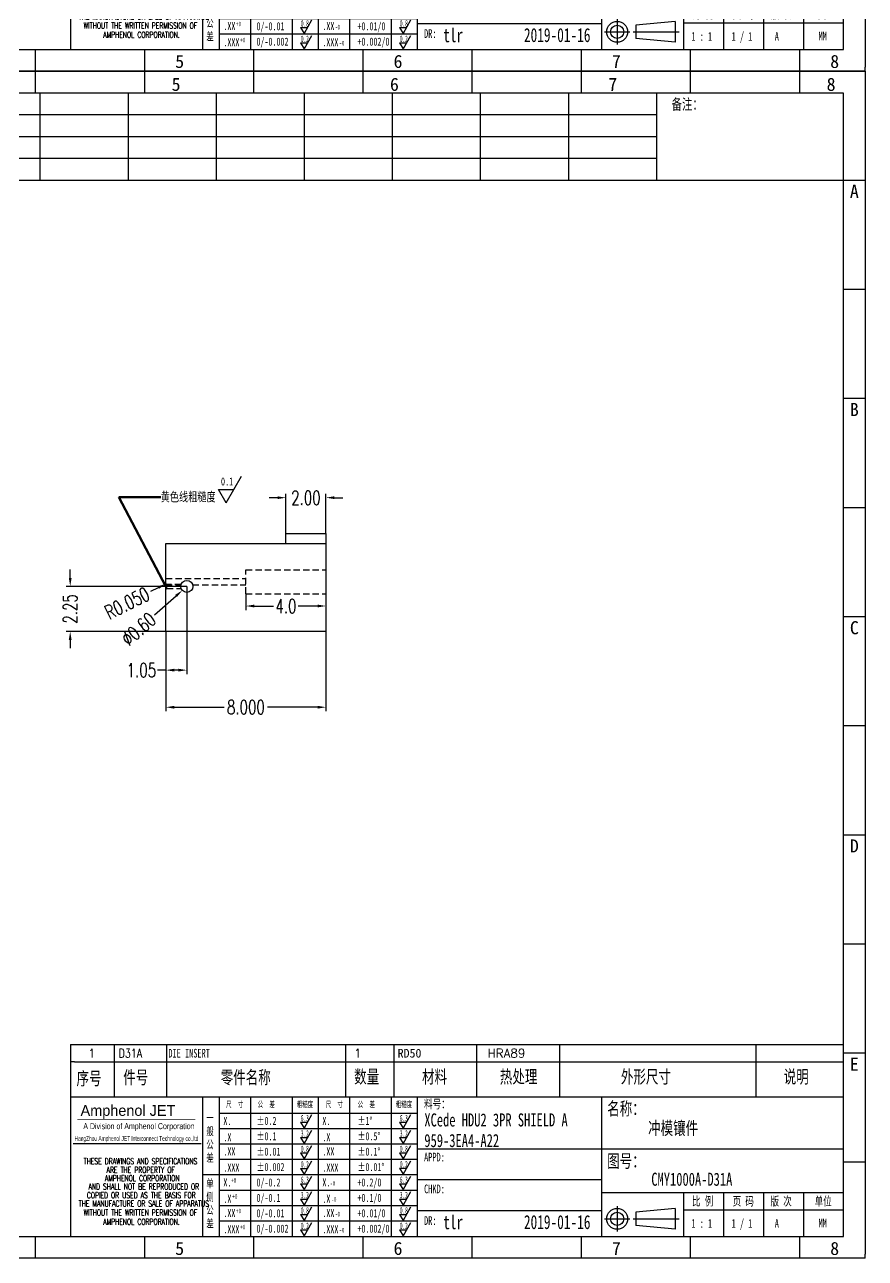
# Model space of a CAD drawing. Header units: millimetres. Extents: x -2852 to 5627, y -2271 to 1849.
# Drawn here: x -1426.2 to -1384.2, y -186.3 to -124.6 of the extents above; entities that cross this region are included whole.
import ezdxf
from ezdxf.enums import TextEntityAlignment as Align

# ---------------------------------------------------------------- set-up
doc = ezdxf.new("R2010")
doc.units = ezdxf.units.MM
doc.header["$PDSIZE"] = 3
doc.linetypes.add('DASHED2', pattern=[9.525, 6.35, -3.175])
for name, color, linetype in [('1', 7, 'Continuous'), ('11', 4, 'DASHED2'), ('41', 1, 'Continuous'), ('D03', 7, 'Continuous')]:
    doc.layers.add(name, color=color, linetype=linetype)
doc.styles.add('CH', font='仿宋_GB2312_0.ttf')
doc.styles.add('jet02', font='simplex.shx', dxfattribs={"width": 0.7})
doc.styles.add('SIMPLEX', font='SIMPLEX')
doc.styles.get("Standard").update_dxf_attribs({"font": '仿宋_GB2312_0.ttf', "width": 0.7})
doc.styles.add('TEXTSTYLE_1', font='TRIUMB.TTF')
doc.styles.add('TEXTSTYLE_2', font='TRIUM.TTF')
doc.styles.add('tk', font='', dxfattribs={"width": 0.7})
doc.styles.add('tk 2', font='仿宋_GB2312_0.ttf', dxfattribs={"width": 0.65})
doc.styles.add('tk 4', font='simplex.shx', dxfattribs={"width": 0.65, "bigfont": 'bigfont.shx'})
doc.styles.get('tk').set_extended_font_data('NSimSun')
doc.dimstyles.new('jet02', dxfattribs={"dimtxt": 3.5, "dimasz": 2.1, "dimexe": 1, "dimexo": 0, "dimgap": 0.5, "dimtad": 0, "dimtoh": 1, "dimdec": 3, "dimzin": 9, "dimdsep": 46, "dimtxsty": 'jet02', "dimcen": 0, "dimclrt": 256, "dimazin": 2, "dimtfac": 1, "dimtdec": 3, "dimtofl": 0, "dimtmove": 0, "dimatfit": 1, "dimfxl": 0, "dimarcsym": 0})

# ---------------------------------------------------------------- blocks, each defined once
blk = doc.blocks.new('A3-N')
at = {"layer": '1', "color": 1}
for p, q in [((0, 0), (0, 296.73)), ((0, 296.73), (420, 296.73)), ((21.82, 291.27), (21.82, 296.73)), ((49.09, 291.27), (49.09, 296.73)), ((76.36, 291.27), (76.36, 296.73)), ((103.64, 291.27), (103.64, 296.73)), ((103.64, 291.27), (103.64, 296.73)), ((103.64, 291.27), (103.64, 296.73)), ((130.91, 291.27), (130.91, 296.73)), ((158.18, 291.27), (158.18, 296.73)), ((185.45, 291.27), (185.45, 296.73)), ((212.73, 291.27), (212.73, 296.73)), ((240, 291.27), (240, 296.73)), ((267.27, 291.27), (267.27, 296.73)), ((294.55, 291.27), (294.55, 296.73)), ((321.82, 291.27), (321.82, 296.73)), ((349.09, 291.27), (349.09, 296.73)), ((376.36, 291.27), (376.36, 296.73)), ((403.64, 291.27), (403.64, 296.73)), ((420, 296.73), (420, 1)), ((5.45, 269.45), (0, 269.45)), ((420, 269.45), (414.55, 269.45)), ((5.45, 242.18), (0, 242.18)), ((420, 242.18), (414.55, 242.18)), ((5.45, 214.91), (0, 214.91)), ((420, 214.91), (414.55, 214.91)), ((5.45, 187.64), (0, 187.64)), ((420, 187.64), (414.55, 187.64)), ((5.45, 160.36), (0, 160.36)), ((420, 160.36), (414.55, 160.36)), ((5.45, 133.09), (0, 133.09)), ((420, 133.09), (414.55, 133.09)), ((5.45, 105.82), (0, 105.82)), ((420, 105.82), (414.55, 105.82)), ((5.45, 78.55), (0, 78.55)), ((420, 78.55), (414.55, 78.55)), ((5.45, 51.27), (0, 51.27)), ((420, 51.27), (414.55, 51.27)), ((222.45, 49.09), (221.45, 49.09)), ((221.45, 49.09), (221.45, 40.36)), ((222.45, 49.09), (414.55, 49.09)), ((232.36, 49.09), (232.36, 40.36)), ((245.45, 49.09), (245.45, 40.36)), ((290.18, 49.09), (290.18, 40.36)), ((302.18, 49.09), (302.18, 40.36)), ((322.91, 49.09), (322.91, 40.36)), ((343.64, 49.09), (343.64, 40.36)), ((392.73, 40.36), (392.73, 49.09)), ((258.55, 40.36), (258.55, 5.44)), ((266.45, 40.36), (266.45, 5.44)), ((276.78, 40.36), (276.78, 5.45)), ((291.18, 40.36), (291.18, 5.45)), ((301.51, 40.37), (301.51, 5.46)), ((308.01, 40.36), (308.01, 5.45)), ((354.09, 40.36), (354.09, 5.45)), ((308.01, 32.39), (258.55, 32.39)), ((308.01, 28.54), (258.55, 28.54)), ((308.01, 24.69), (258.55, 24.69)), ((414.55, 27.27), (308.01, 27.27)), ((5.45, 24), (0, 24)), ((420, 24), (414.55, 24)), ((354.09, 19.63), (308.01, 19.63)), ((308.01, 16.99), (258.55, 16.99)), ((414.55, 16.36), (354.09, 16.36)), ((374.55, 16.36), (374.55, 5.45)), ((384.55, 16.36), (384.55, 5.45)), ((394.55, 16.36), (394.55, 5.45)), ((404.55, 16.36), (404.55, 5.45)), ((308.01, 13.14), (258.55, 13.14)), ((372.51, 12.49), (362.69, 11.5)), ((372.51, 12.49), (372.51, 7.25)), ((308.01, 9.29), (258.55, 9.29)), ((308.01, 11.99), (354.09, 11.99)), ((362.69, 11.5), (362.69, 8.23)), ((414.55, 12), (374.55, 12)), ((372.51, 7.25), (362.69, 8.23)), ((21.82, 0), (21.82, 5.45)), ((49.09, 0), (49.09, 5.45)), ((76.36, 0), (76.36, 5.45)), ((103.64, 0), (103.64, 5.45)), ((130.91, 0), (130.91, 5.45)), ((158.18, 0), (158.18, 5.45)), ((185.45, 0), (185.45, 5.45)), ((212.73, 0), (212.73, 5.45)), ((240, 0), (240, 5.45)), ((267.27, 0), (267.27, 5.45)), ((294.55, 0), (294.55, 5.45)), ((321.82, 0), (321.82, 5.45)), ((349.09, 0), (349.09, 5.45)), ((376.36, 0), (376.36, 5.45)), ((403.64, 0), (403.64, 5.45)), ((1, 0), (0, 0)), ((420, 0), (1, 0)), ((420, 0), (420, 1))]:
    blk.add_line(p, q, dxfattribs=at)
at = {"layer": '1'}
for p, q in [((414.55, 278.18), (414.55, 284.73)), ((221.45, 40.36), (221.45, 5.45)), ((221.45, 40.36), (414.55, 40.36)), ((221.45, 40.36), (414.55, 40.36)), ((254.41, 40.36), (254.41, 5.45)), ((283.28, 40.36), (283.28, 5.45)), ((308.01, 36.24), (258.55, 36.24)), ((222.08, 28.67), (254.12, 28.67)), ((308.01, 20.84), (254.41, 20.84))]:
    blk.add_line(p, q, dxfattribs=at)
at = {"layer": '1', "color": 1, "ltscale": 0.05}
for p, q in [((278.93, 34.04), (279.79, 32.56)), ((278.93, 34.04), (280.65, 34.04)), ((281.68, 35.84), (279.79, 32.56)), ((303.66, 34.05), (304.52, 32.56)), ((303.66, 34.05), (305.38, 34.05)), ((306.41, 35.84), (304.52, 32.56)), ((281.68, 31.99), (279.79, 28.71)), ((306.41, 31.99), (304.52, 28.71)), ((278.93, 30.19), (279.79, 28.71)), ((278.93, 30.19), (280.65, 30.19)), ((281.68, 28.14), (279.79, 24.86)), ((303.66, 30.2), (305.38, 30.2)), ((303.66, 30.2), (304.52, 28.71)), ((306.41, 28.14), (304.52, 24.86)), ((278.93, 26.34), (279.79, 24.86)), ((278.93, 26.34), (280.65, 26.34)), ((303.66, 26.35), (304.52, 24.86)), ((303.66, 26.35), (305.38, 26.35)), ((278.93, 22.49), (280.65, 22.49)), ((278.93, 22.49), (279.79, 21.01)), ((281.68, 24.29), (279.79, 21.01)), ((303.66, 22.5), (305.38, 22.5)), ((303.66, 22.5), (304.52, 21.01)), ((306.41, 24.29), (304.52, 21.01)), ((278.93, 18.66), (279.79, 17.17)), ((278.93, 18.66), (280.65, 18.66)), ((281.68, 20.45), (279.79, 17.17)), ((303.66, 18.66), (304.52, 17.18)), ((303.66, 18.66), (305.38, 18.66)), ((306.41, 20.46), (304.52, 17.18)), ((281.68, 16.6), (279.79, 13.32)), ((306.41, 16.61), (304.52, 13.33)), ((278.93, 14.81), (280.65, 14.81)), ((278.93, 14.81), (279.79, 13.32)), ((281.68, 12.75), (279.79, 9.47)), ((303.66, 14.81), (305.38, 14.81)), ((303.66, 14.81), (304.52, 13.33)), ((306.41, 12.76), (304.52, 9.48)), ((278.93, 10.96), (279.79, 9.47)), ((278.93, 10.96), (280.65, 10.96)), ((303.66, 10.96), (304.52, 9.48)), ((303.66, 10.96), (305.38, 10.96)), ((278.93, 7.11), (279.79, 5.62)), ((278.93, 7.11), (280.65, 7.11)), ((281.68, 8.9), (279.79, 5.62)), ((303.66, 7.11), (305.38, 7.11)), ((303.66, 7.11), (304.52, 5.63)), ((306.41, 8.91), (304.52, 5.63))]:
    blk.add_line(p, q, dxfattribs=at)
at = {"layer": '1', "color": 1, "ltscale": 0.1}
for p, q in [((358.01, 13.02), (358.01, 6.71)), ((354.86, 9.87), (361.17, 9.87)), ((362.03, 9.87), (373.54, 9.87))]:
    blk.add_line(p, q, dxfattribs=at)
at = {"layer": '1'}
blk.add_lwpolyline([(221.45, 5.45), (414.55, 5.45), (414.55, 291.27), (5.45, 291.27), (5.45, 5.45), (414.55, 5.45)], dxfattribs=at)
at = {"layer": '1', "color": 7, "linetype": 'Continuous', "const_width": 0.123}
blk.add_lwpolyline([(223.11, 34.74), (252.6, 34.76)], dxfattribs=at)
at = {"layer": '1', "color": 1}
for radius in [2.62, 1.64]:
    blk.add_circle((358.01, 9.87), radius, dxfattribs=at)
at = {"layer": '41'}
for p, q in [((27.27, 291.27), (27.27, 269.45)), ((60, 291.27), (60, 269.45)), ((81.82, 291.27), (81.82, 269.45)), ((103.82, 291.27), (103.82, 269.45)), ((125.82, 291.27), (125.82, 269.45)), ((147.82, 291.27), (147.82, 269.45)), ((169.82, 291.27), (169.82, 269.45)), ((191.82, 291.27), (191.82, 269.45)), ((213.82, 291.27), (213.82, 269.45)), ((235.82, 291.27), (235.82, 269.45)), ((257.82, 291.27), (257.82, 269.45)), ((279.82, 291.27), (279.82, 269.45)), ((301.82, 291.27), (301.82, 269.45)), ((323.82, 291.27), (323.82, 269.45)), ((345.82, 291.27), (345.82, 269.45)), ((367.82, 291.27), (367.82, 269.45)), ((367.82, 285.82), (5.45, 285.82)), ((367.82, 280.36), (5.45, 280.36)), ((367.82, 274.91), (5.45, 274.91)), ((414.55, 269.45), (5.45, 269.45))]:
    blk.add_line(p, q, dxfattribs=at)
at = {"layer": '1', "color": 1}
for s, p in [('1', (29.64, 295.11)), ('2', (84.18, 295.11)), ('3', (138.73, 295.11)), ('4', (193.27, 295.11)), ('5', (247.82, 295.11)), ('6', (302.36, 295.11)), ('7', (356.91, 295.11)), ('8', (411.45, 295.11)), ('1', (30.53, 4.11)), ('2', (85.08, 4.11)), ('3', (139.62, 4.11)), ('4', (194.17, 4.11)), ('5', (248.72, 4.11)), ('6', (303.26, 4.11)), ('7', (357.81, 4.11)), ('8', (412.35, 4.11))]:
    blk.add_text(s, height=3.27, dxfattribs=at).set_placement(p, align=Align.TOP_CENTER)
at = {"layer": '1', "style": 'tk', "width": 0.7}
for s, p in [('投单日期:', (16.36, 288.55)), ('工    序:', (70.91, 288.55)), ('备注：', (375.51, 288.55)), ('交    期:', (16.36, 283.09)), ('预估工时:', (70.91, 283.09)), ('加工代码:', (16.36, 277.64)), ('实际工时:', (70.91, 277.64)), ('数    量:', (16.36, 272.18)), ('工序交期:', (70.91, 272.18))]:
    blk.add_text(s, height=2.727, dxfattribs=at).set_placement(p, align=Align.MIDDLE)
at = {"layer": '1', "color": 1}
for s, p in [('A', (2.04, 268.36)), ('B', (2.04, 213.82)), ('C', (2.04, 159.27)), ('D', (2.04, 104.73)), ('E', (2.04, 50.18))]:
    blk.add_text(s, height=3.27, dxfattribs=at).set_placement(p, align=Align.TOP_LEFT)
for s, p in [('A', (418.37, 268.36)), ('B', (418.37, 213.82)), ('C', (418.37, 159.27)), ('D', (418.37, 104.73)), ('E', (418.37, 50.18))]:
    blk.add_text(s, height=3.27, dxfattribs=at).set_placement(p, align=Align.TOP_RIGHT)
at = {"layer": '1', "color": 1, "style": 'tk 2', "width": 0.7}
for s, height, p in [('序号', 3.273, (222.96, 43.34)), ('件号', 3.273, (234.62, 43.61)), ('零件名称', 3.273, (258.97, 43.61)), ('数量', 3.273, (292.3, 43.78)), ('材料', 3.273, (309.27, 43.78)), ('热处理', 3.273, (328.71, 43.78)), ('外形尺寸', 3.273, (358.94, 43.78)), ('说明', 3.273, (399.61, 43.78)), ('料号：', 2.182, (309.77, 37.46)), ('名称：', 3.273, (355.52, 35.79)), ('图号：', 3.273, (355.52, 22.7)), ('比 例', 2.182, (376.69, 13.18)), ('页 码', 2.182, (386.85, 13.18)), ('版 次', 2.182, (396.31, 13.18)), ('单位', 2.182, (407.35, 13.18))]:
    blk.add_text(s, height=height, dxfattribs=at).set_placement(p)
at = {"layer": '1', "color": 7, "linetype": 'Continuous', "style": 'TEXTSTYLE_1'}
blk.add_text('Amphenol JET', height=2.7, dxfattribs=at).set_placement((223.96, 35.61))
at = {"layer": '1', "color": 1, "style": 'tk 2', "width": 0.7}
for s, p in [('X.', (259.64, 34.37)), ('%%P0.2', (267.9, 34.37)), ('X.', (284.37, 34.37)), ('%%P1%%D', (293.12, 34.37)), ('.X', (259.64, 30.28)), ('%%P0.1', (267.9, 30.52)), ('.X', (284.37, 30.28)), ('%%P0.5%%D', (293.12, 30.52)), ('%%P0.01', (267.9, 26.67)), ('%%P0.1%%D', (293.12, 26.67)), ('.XX', (259.64, 26.71)), ('.XX', (284.37, 26.71)), ('.XXX', (259.64, 22.68)), ('%%P0.002', (267.9, 22.82)), ('.XXX', (284.37, 22.68)), ('%%P0.01%%D', (293.12, 22.82)), ('X.', (259.64, 18.97)), ('0/-0.2', (267.9, 18.97)), ('X.', (284.37, 18.97)), ('+0.2/0', (293.12, 18.97)), ('.X', (259.64, 14.88)), ('0/-0.1', (267.9, 15.12)), ('.X', (284.37, 14.88)), ('+0.1/0', (293.12, 15.12)), ('0/-0.01', (267.9, 11.27)), ('+0.01/0', (293.12, 11.27)), ('.XX', (259.64, 11.31)), ('.XX', (284.37, 11.31)), ('.XXX', (259.64, 7.28)), ('0/-0.002', (267.9, 7.42)), ('.XXX', (284.37, 7.28)), ('+0.002/0', (293.12, 7.42))]:
    blk.add_text(s, height=2, dxfattribs=at).set_placement(p, align=Align.MIDDLE_LEFT)
at = {"layer": '1', "color": 1, "ltscale": 0.05, "style": 'tk 2', "width": 0.5}
for s, p in [('6.3', (279.01, 34.26)), ('6.3', (303.74, 34.27)), ('3.2', (279.01, 30.41)), ('3.2', (303.74, 30.42)), ('0.8', (279.01, 26.56)), ('0.8', (303.74, 26.57)), ('0.2', (279.01, 22.71)), ('0.2', (303.74, 22.72)), ('6.3', (279.01, 18.87)), ('6.3', (303.74, 18.88)), ('3.2', (279.01, 15.02)), ('3.2', (303.74, 15.03)), ('0.8', (279.01, 11.17)), ('0.8', (303.74, 11.18)), ('0.2', (279.01, 7.32)), ('0.2', (303.74, 7.33))]:
    blk.add_text(s, height=1.6, dxfattribs=at).set_placement(p)
at = {"layer": '1', "color": 7, "linetype": 'Continuous'}
for s, height, style, width, p in [('A Division of Amphenol Corporation', 1.5, 'TEXTSTYLE_2', 0.7, (224.64, 32.29)), ('HangZhou Amphenol JET Interconnect Technology co.,ltd ', 1.2, 'TEXTSTYLE_2', 0.6, (222.47, 29.36)), ('THESE DRAWINGS AND SPECIFICATIONS', 1.5, 'tk 4', 0.6, (224.73, 23.52)), ('ARE THE PROPERTY OF', 1.5, 'tk 4', 0.6, (230.45, 21.35)), ('AND SHALL NOT BE REPRODUCED OR', 1.5, 'tk 4', 0.6, (225.95, 17.17)), ('AMPHENOL CORPORATION', 1.5, 'tk 4', 0.6, (230.04, 19.27)), ('COPIED OR USED AS THE BASIS FOR', 1.5, 'tk 4', 0.6, (225.54, 15.02)), ('THE MANUFACTURE OR SALE OF APPARATUS', 1.5, 'tk 4', 0.6, (223.5, 12.92)), ('WITHOUT THE WRITTEN PERMISSION OF', 1.5, 'tk 4', 0.6, (224.73, 10.67)), ('AMPHENOL CORPORATION.', 1.5, 'tk 4', 0.6, (229.63, 8.4))]:
    blk.add_text(s, height=height, dxfattribs=dict(at, style=style, width=width)).set_placement(p)
at = {"layer": '1', "style": 'tk 2', "width": 0.7}
for s, p in [('APPD:', (309.77, 24.21)), ('CHKD:', (309.77, 16.27)), ('DR:', (309.77, 8.35))]:
    blk.add_text(s, height=2.182, dxfattribs=at).set_placement(p)
at = {"layer": '1', "color": 7, "style": 'tk 2', "width": 0.7}
blk.add_text('MM', height=2.182, dxfattribs=at).set_placement((408.31, 7.75))
at = {"layer": '1', "color": 1, "ltscale": 0.05, "char_height": 1.5, "width": 6.3627, "attachment_point": 1, "style": 'tk 2'}
for s, insert in [('尺  寸', (260.31, 39.25)), ('公  差', (268.17, 39.25)), ('粗糙度', (277.98, 39.25)), ('尺  寸', (285.2, 39.25)), ('公  差', (293.18, 39.25)), ('粗糙度', (302.71, 39.26))]:
    blk.add_mtext(s, dxfattribs=dict(at, insert=insert))
at = {"layer": '1', "ltscale": 0.05, "char_height": 2, "width": 2.5195, "attachment_point": 1, "style": 'tk 2'}
for s, insert in [('一般公差', (255.39, 36.11)), ('单侧公差', (255.39, 19.71))]:
    blk.add_mtext(s, dxfattribs=dict(at, insert=insert))
at = {"layer": '1', "color": 1, "ltscale": 0.05, "char_height": 1.2, "width": 5.1396, "attachment_point": 1, "line_spacing_factor": 0.8, "style": 'tk 2'}
for s, insert in [('+0', (261.58, 20.13)), ('-0', (286.31, 19.33)), ('+0', (261.88, 16.09)), ('+0', (262.79, 12.45)), ('-0', (286.61, 15.29)), ('-0', (287.51, 11.65)), ('+0', (263.87, 8.44)), ('-0', (288.59, 7.64))]:
    blk.add_mtext(s, dxfattribs=dict(at, insert=insert))
at = {"layer": '1', "style": 'tk 2', "width": 0.7}
for tag, p in [('PATR-NO1', (309.84, 32.96)), ('TITLE', (365.74, 30.9)), ('PATR-NO2', (309.84, 27.81)), ('DWG-NO:', (366.54, 18.14))]:
    blk.add_attdef(tag, p, '', height=3.27, dxfattribs=at)
at = {"layer": '1', "color": 1, "style": 'tk 2', "width": 0.7}
for tag, p in [('DRAW', (314.55, 7.27)), ('DATE', (334.72, 7.32))]:
    blk.add_attdef(tag, p, '', height=3.49, dxfattribs=at)
at = {"layer": '1', "style": 'tk 2', "width": 0.7}
for tag, p in [('SCALE', (376.55, 8.73)), ('SHEET', (386.6, 8.72)), ('REV', (397.38, 8.73))]:
    blk.add_attdef(tag, text='', height=2.18, dxfattribs=at).set_placement(p, align=Align.MIDDLE_LEFT)
blk = doc.blocks.new('FB3')
at = {"layer": '1', "color": 1}
for p, q in [((0, 4.36), (193.09, 4.36)), ((0, 4.36), (0, 0)), ((10.91, 4.36), (10.91, 0)), ((24, 4.36), (24, 0)), ((68.73, 4.36), (68.73, 0)), ((80.73, 4.36), (80.73, 0)), ((101.45, 4.36), (101.45, 0)), ((122.18, 4.36), (122.18, 0)), ((171.27, 0), (171.27, 4.36))]:
    blk.add_line(p, q, dxfattribs=at)
at = {"layer": '1'}
for tag, style, p in [('ITEM', 'SIMPLEX', (4.36, 2.18)), ('PARTNO', 'SIMPLEX', (12, 2.18)), ('QTY', 'SIMPLEX', (74.18, 2.18)), ('MATL', 'CH', (81.72, 2.18)), ('FINISH', 'SIMPLEX', (104.17, 2.18)), ('SPEC', 'SIMPLEX', (130.91, 2.18)), ('REMARK', 'SIMPLEX', (174.06, 2.18))]:
    blk.add_attdef(tag, text='', height=2.18, dxfattribs=dict(at, style=style)).set_placement(p, align=Align.MIDDLE_LEFT)
at = {"layer": '1', "style": 'tk', "width": 0.7}
blk.add_attdef('DIE', text='', height=2.18, dxfattribs=at).set_placement((24.43, 2.18), align=Align.MIDDLE_LEFT)
blk = doc.blocks.new('*D1769')
at = {"layer": '41', "ltscale": 0.05}
for p, q in [((-499.918, -2605.458), (-499.918, -2606.275)), ((-495.918, -2605.458), (-495.918, -2606.275)), ((-499.498, -2606.075), (-498.532, -2606.075)), ((-496.338, -2606.075), (-497.305, -2606.075))]:
    blk.add_line(p, q, dxfattribs=at)
for points in [[(-499.498, -2606.005), (-499.498, -2606.145), (-499.918, -2606.075)], [(-496.338, -2606.005), (-496.338, -2606.145), (-495.918, -2606.075)]]:
    blk.add_solid(points, dxfattribs=at)
at = {"layer": 'Defpoints', "color": 0, "ltscale": 0.05}
for p in [(-499.918, -2605.458), (-495.918, -2605.458), (-495.918, -2606.075)]:
    blk.add_point(p, dxfattribs=at)
at = {"layer": '41', "ltscale": 0.05, "insert": (-497.918, -2606.075), "char_height": 0.7, "attachment_point": 5, "style": 'jet02'}
blk.add_mtext('4.0', dxfattribs=at)
blk = doc.blocks.new('*D1770')
at = {"layer": '41', "ltscale": 0.05}
for p, q in [((-503.918, -2607.346), (-503.918, -2611.335)), ((-495.918, -2607.346), (-495.918, -2611.335)), ((-503.498, -2611.135), (-500.998, -2611.135)), ((-496.338, -2611.135), (-498.838, -2611.135))]:
    blk.add_line(p, q, dxfattribs=at)
for points in [[(-503.498, -2611.065), (-503.498, -2611.205), (-503.918, -2611.135)], [(-496.338, -2611.065), (-496.338, -2611.205), (-495.918, -2611.135)]]:
    blk.add_solid(points, dxfattribs=at)
at = {"layer": 'Defpoints', "color": 0, "ltscale": 0.05}
for p in [(-503.918, -2607.346), (-495.918, -2607.346), (-495.918, -2611.135)]:
    blk.add_point(p, dxfattribs=at)
at = {"layer": '41', "ltscale": 0.05, "insert": (-499.918, -2611.135), "char_height": 0.7, "attachment_point": 5, "style": 'jet02'}
blk.add_mtext('8.000', dxfattribs=at)
blk = doc.blocks.new('*D1771')
at = {"layer": '41', "ltscale": 0.05}
for p, q in [((-498.338, -2600.659), (-498.758, -2600.659)), ((-497.918, -2602.446), (-497.918, -2600.459)), ((-495.918, -2602.446), (-495.918, -2600.459)), ((-495.498, -2600.659), (-495.078, -2600.659))]:
    blk.add_line(p, q, dxfattribs=at)
for points in [[(-498.338, -2600.589), (-498.338, -2600.729), (-497.918, -2600.659)], [(-495.498, -2600.589), (-495.498, -2600.729), (-495.918, -2600.659)]]:
    blk.add_solid(points, dxfattribs=at)
at = {"layer": 'Defpoints', "color": 0, "ltscale": 0.05}
for p in [(-495.918, -2600.659), (-497.918, -2602.446), (-495.918, -2602.446)]:
    blk.add_point(p, dxfattribs=at)
at = {"layer": '41', "ltscale": 0.05, "insert": (-496.918, -2600.659), "char_height": 0.7, "attachment_point": 5, "style": 'jet02'}
blk.add_mtext('2.00', dxfattribs=at)
blk = doc.blocks.new('*D1773')
at = {"layer": '41', "ltscale": 0.05}
blk.add_line((-504.665, -2605.34), (-504.289, -2605.152), dxfattribs=at)
blk.add_solid([(-504.32, -2605.09), (-504.258, -2605.215), (-503.913, -2604.965)], dxfattribs=at)
at = {"layer": 'Defpoints', "color": 0, "ltscale": 0.05}
for p in [(-503.913, -2604.965), (-503.868, -2604.943)]:
    blk.add_point(p, dxfattribs=at)
at = {"layer": '41', "ltscale": 0.05, "insert": (-505.851, -2605.93), "char_height": 0.7, "attachment_point": 5, "rotation": 26.47706, "style": 'jet02'}
blk.add_mtext('R0.050', dxfattribs=at)
blk = doc.blocks.new('*D1774')
at = {"layer": '41', "ltscale": 0.05}
blk.add_line((-504.482, -2606.521), (-503.407, -2605.57), dxfattribs=at)
blk.add_solid([(-503.454, -2605.518), (-503.361, -2605.622), (-503.093, -2605.292)], dxfattribs=at)
at = {"layer": 'Defpoints', "color": 0, "ltscale": 0.05}
for p in [(-502.644, -2604.894), (-503.093, -2605.292)]:
    blk.add_point(p, dxfattribs=at)
at = {"layer": '41', "ltscale": 0.05, "insert": (-505.282, -2607.229), "char_height": 0.7, "attachment_point": 5, "rotation": 41.51662, "style": 'jet02'}
blk.add_mtext('∅0.60', dxfattribs=at)
blk = doc.blocks.new('*D1775')
at = {"layer": '41', "ltscale": 0.05}
for p, q in [((-502.868, -2605.093), (-502.868, -2609.481)), ((-503.918, -2607.346), (-503.918, -2609.481)), ((-503.918, -2609.281), (-504.338, -2609.281)), ((-503.288, -2609.281), (-503.498, -2609.281))]:
    blk.add_line(p, q, dxfattribs=at)
for points in [[(-503.498, -2609.211), (-503.498, -2609.351), (-503.918, -2609.281)], [(-503.288, -2609.211), (-503.288, -2609.351), (-502.868, -2609.281)]]:
    blk.add_solid(points, dxfattribs=at)
at = {"layer": 'Defpoints', "color": 0, "ltscale": 0.05}
for p in [(-502.868, -2605.093), (-503.918, -2607.346), (-503.918, -2609.281)]:
    blk.add_point(p, dxfattribs=at)
at = {"layer": '41', "ltscale": 0.05, "insert": (-505.138, -2609.281), "char_height": 0.7, "attachment_point": 5, "style": 'jet02'}
blk.add_mtext('1.05', dxfattribs=at)
blk = doc.blocks.new('*D1776')
at = {"layer": '41', "ltscale": 0.05}
for p, q in [((-508.696, -2604.673), (-508.696, -2604.253)), ((-502.868, -2605.093), (-508.896, -2605.093)), ((-503.918, -2607.346), (-508.896, -2607.346)), ((-508.696, -2607.766), (-508.696, -2608.186))]:
    blk.add_line(p, q, dxfattribs=at)
for points in [[(-508.766, -2604.673), (-508.626, -2604.673), (-508.696, -2605.093)], [(-508.766, -2607.766), (-508.626, -2607.766), (-508.696, -2607.346)]]:
    blk.add_solid(points, dxfattribs=at)
at = {"layer": 'Defpoints', "color": 0, "ltscale": 0.05}
for p in [(-502.868, -2605.093), (-508.696, -2607.346), (-503.918, -2607.346)]:
    blk.add_point(p, dxfattribs=at)
at = {"layer": '41', "ltscale": 0.05, "insert": (-508.696, -2606.219), "char_height": 0.7, "attachment_point": 5, "rotation": 90, "style": 'jet02'}
blk.add_mtext('2.25', dxfattribs=at)

msp = doc.modelspace()

# ---------------------------------------------------------------- linework, layer by layer
at = {"layer": '11', "ltscale": 0.05}
for p, q in [((-1419.1259, -152.273), (-1415.1259, -152.273)), ((-1415.1259, -151.828), (-1411.1259, -151.828)), ((-1415.1259, -153.028), (-1415.1259, -151.828)), ((-1419.1259, -152.583), (-1418.365, -152.583)), ((-1417.7867, -152.583), (-1415.1259, -152.583)), ((-1415.1259, -153.028), (-1411.1259, -153.028))]:
    msp.add_line(p, q, dxfattribs=at)
at = {"layer": '11', "color": 2, "ltscale": 0.05}
for p, q in [((-1418.3587, -152.563), (-1419.0759, -152.563)), ((-1419.0759, -152.763), (-1419.0759, -152.563)), ((-1419.0759, -152.763), (-1418.3587, -152.763))]:
    msp.add_line(p, q, dxfattribs=at)
for centre, start, end in [((-1419.0759, -152.513), 180, 270), ((-1419.0759, -152.813), 90, 180)]:
    msp.add_arc(centre, 0.05, start, end, dxfattribs=at)
at = {"layer": '41', "color": 2, "ltscale": 0.05}
for p, q in [((-1416.1147, -148.4836), (-1415.3449, -147.1503)), ((-1416.1147, -148.4836), (-1416.4996, -147.817)), ((-1416.4996, -147.817), (-1415.7298, -147.817))]:
    msp.add_line(p, q, dxfattribs=at)
at = {"layer": 'D03', "ltscale": 0.05}
msp.add_lwpolyline([(-1413.1259, -150.516), (-1413.1259, -150.016), (-1411.1259, -150.016), (-1411.1259, -154.916), (-1419.1259, -154.916), (-1419.1259, -150.516), (-1411.1259, -150.516)], dxfattribs=at)
msp.add_circle((-1418.0759, -152.663), 0.3, dxfattribs=at)

# ---------------------------------------------------------------- block references
at = {"layer": '1', "ltscale": 0.05, "xscale": 0.2000000000000455, "yscale": 0.2000000000000455, "zscale": 0.2000000000000455}
for p, values in [((-1468.1778, -126.9126), {'DWG-NO:': 'CMY1000A-S31B', 'TITLE': '冲模镶件', 'REV': 'A', 'SHEET': '1 / 1', 'DRAW': 'tlr', 'DATE': '2019-01-16', 'PATR-NO1': 'XCede HDU2 3PR SHIELD A', 'PATR-NO2': '959-3EA4-A22', 'SCALE': '1 : 1'}), ((-1468.1778, -186.2581), {'DWG-NO:': 'CMY1000A-D31A', 'TITLE': '冲模镶件', 'REV': 'A', 'SHEET': '1 / 1', 'DRAW': 'tlr', 'DATE': '2019-01-16', 'PATR-NO1': 'XCede HDU2 3PR SHIELD A', 'PATR-NO2': '959-3EA4-A22', 'SCALE': '1 : 1'})]:
    msp.add_blockref('A3-N', p, dxfattribs=at).add_auto_attribs(values)
at = {"layer": '1', "ltscale": 0.05}
ref = msp.add_blockref('FB3', (-1423.8869, -176.4399), dxfattribs=dict(at, xscale=0.2000000000000455, yscale=0.2000000000000455, zscale=0.2000000000000455))
ref.add_attrib('PARTNO', 'D31A', dxfattribs={"height": 0.43636, "style": 'SIMPLEX', "width": 0.8}).set_placement((-1421.4869, -176.0035), align=Align.MIDDLE_LEFT)
ref.add_attrib('ITEM', '1', dxfattribs={"height": 0.4364, "style": 'SIMPLEX'}).set_placement((-1423.0142, -176.0035), align=Align.MIDDLE_LEFT)
ref.add_attrib('DIE', 'DIE INSERT', dxfattribs={"height": 0.43636, "style": 'tk', "width": 0.7}).set_placement((-1419.0009, -176.0035), align=Align.MIDDLE_LEFT)
ref.add_attrib('QTY', '1', dxfattribs={"height": 0.4364, "style": 'SIMPLEX'}).set_placement((-1409.727, -176.0035), align=Align.MIDDLE_LEFT)
ref.add_attrib('MATL', 'RD50', dxfattribs={"height": 0.43636, "style": 'CH'}).set_placement((-1407.5437, -176.0035), align=Align.MIDDLE_LEFT)
ref.add_attrib('FINISH', 'HRA89', dxfattribs={"height": 0.43636, "style": 'SIMPLEX'}).set_placement((-1403.0523, -176.0035), align=Align.MIDDLE_LEFT)

# ---------------------------------------------------------------- texts
at = {"layer": '41', "color": 2, "ltscale": 0.05, "style": 'tk 2', "width": 0.65}
msp.add_text('0.1', height=0.4, dxfattribs=at).set_placement((-1416.3711, -147.6172))
at = {"layer": '41', "color": 2, "ltscale": 0.05, "insert": (-1419.3821, -148.209), "char_height": 0.466667, "attachment_point": 4, "style": 'jet02'}
msp.add_mtext('{\\fSimSun|b0|i0|c134|p54;黄色线粗糙度}', dxfattribs=at)

# ---------------------------------------------------------------- dimensions: what is measured, and where the dimension line sits
at = {"layer": '41', "ltscale": 0.05}
for base, p1, p2, override, picture, middle in [((-1411.1259, -148.2294), (-1413.1259, -150.016), (-1411.1259, -150.016), {"dimscale": 0.2, "dimtoh": 0, "dimdec": 2, "dimzin": 1, "dimclrd": 256, "dimclre": 256, "dimazin": 0, "dimatfit": 3, "dimlwd": 65535, "dimlwe": 65535}, '*D1771', (-1412.1259, -148.2294)), ((-1419.1259, -156.8516), (-1418.0759, -152.663), (-1419.1259, -154.916), {"dimscale": 0.2, "dimtoh": 0, "dimdec": 2, "dimzin": 1, "dimclrd": 256, "dimclre": 256, "dimazin": 0, "dimatfit": 3, "dimlwd": 65535, "dimlwe": 65535}, '*D1775', (-1420.3459, -156.8516)), ((-1411.1259, -153.6447), (-1415.1259, -153.028), (-1411.1259, -153.028), {"dimscale": 0.2, "dimtoh": 0, "dimdec": 1, "dimzin": 1, "dimclrd": 256, "dimclre": 256, "dimadec": 1, "dimazin": 0, "dimatfit": 3, "dimlwd": 65535, "dimlwe": 65535}, '*D1769', (-1413.1259, -153.6447)), ((-1411.1259, -158.7047), (-1419.1259, -154.916), (-1411.1259, -154.916), {"dimscale": 0.2, "dimtoh": 0, "dimzin": 1, "dimclrd": 256, "dimclre": 256, "dimadec": 3, "dimazin": 0, "dimatfit": 3, "dimlwd": 65535, "dimlwe": 65535}, '*D1770', (-1415.1259, -158.7047))]:
    dim = msp.add_linear_dim(base=base, p1=p1, p2=p2, dimstyle='jet02', override=override, dxfattribs=at)
    dim.commit()
    dim.dimension.update_dxf_attribs({"geometry": picture, "text_midpoint": middle, "insert": (-915.2077, 2452.4298)})
dim = msp.add_linear_dim(base=(-1423.9038, -154.916), p1=(-1418.0759, -152.663), p2=(-1419.1259, -154.916), angle=90, dimstyle='jet02', override={"dimscale": 0.2, "dimtoh": 0, "dimdec": 2, "dimzin": 1, "dimclrd": 256, "dimclre": 256, "dimazin": 0, "dimatfit": 3, "dimlwd": 65535, "dimlwe": 65535}, dxfattribs=at)
dim.commit()
dim.dimension.update_dxf_attribs({"geometry": '*D1776', "text_midpoint": (-1423.9038, -153.7895), "insert": (-915.2077, 2452.4298)})
dim = msp.add_radius_dim(center=(-1419.0759, -152.513), mpoint=(-1419.1206, -152.5353), dimstyle='jet02', override={"dimscale": 0.2, "dimtoh": 0, "dimzin": 1, "dimclrd": 256, "dimclre": 256, "dimadec": 3, "dimazin": 0, "dimatfit": 3, "dimlwd": 65535, "dimlwe": 65535}, dxfattribs=at)
dim.commit()
dim.dimension.update_dxf_attribs({"geometry": '*D1773', "text_midpoint": (-1421.0586, -153.5006), "insert": (-915.2077, 2452.4298)})
dim = msp.add_diameter_dim_2p(p1=(-1417.8512, -152.4642), p2=(-1418.3005, -152.8619), dimstyle='jet02', override={"dimscale": 0.2, "dimtoh": 0, "dimdec": 2, "dimzin": 1, "dimclrd": 256, "dimclre": 256, "dimazin": 0, "dimatfit": 3, "dimlwd": 65535, "dimlwe": 65535}, dxfattribs=at)
dim.commit()
dim.dimension.update_dxf_attribs({"geometry": '*D1774', "text_midpoint": (-1420.4893, -154.7995), "dimtype": 131, "insert": (-915.2077, 2452.4298)})

# ---------------------------------------------------------------- leaders
at = {"layer": '41', "color": 2, "ltscale": 0.05, "annotation_type": 0, "has_hookline": 1, "hookline_direction": 0, "text_width": 2.7593}
msp.add_leader([(-1419.1259, -152.663), (-1421.4821, -148.209), (-1419.3821, -148.209)], dimstyle='jet02', override={"dimscale": 0.1, "dimexe": 0, "dimgap": 0, "dimtoh": 0, "dimdec": 1, "dimzin": 1, "dimdle": 0.05, "dimclrd": 2, "dimclre": 256, "dimadec": 1, "dimazin": 0, "dimtp": 0.05, "dimtm": 0.05, "dimatfit": 3, "dimtolj": 1, "dimtzin": 0, "dimlwd": 65535}, dxfattribs=at)

doc.saveas('drawing.dxf')
